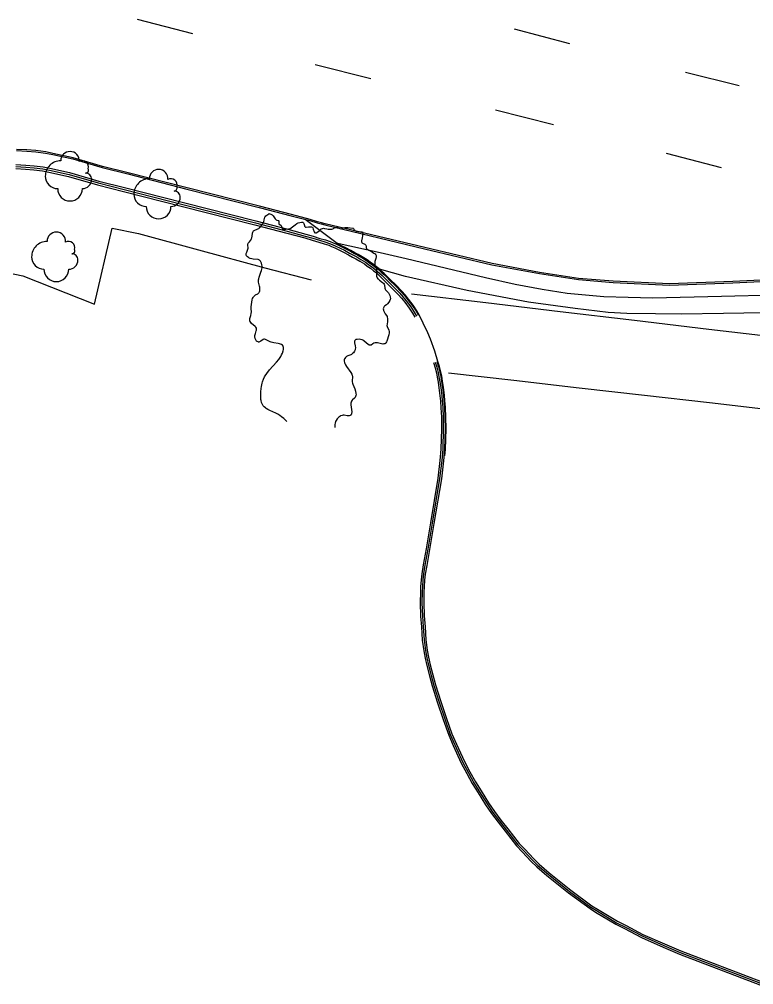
# Model space of a CAD drawing. Header units: metres. Extents: x 585772 to 587013, y 4140825 to 4141582.
# Drawn here: x 585936.07 to 585965.3, y 4140866.88 to 4140905.3 of the extents above; entities that cross this region are included whole.
import ezdxf

# ---------------------------------------------------------------- set-up
doc = ezdxf.new("R2010")
doc.units = ezdxf.units.M
doc.header["$MEASUREMENT"] = 0
for name, color, linetype, lineweight in [('BACK_OF_CURB', 5, 'Continuous', 30), ('BOTTOM_OF_CURB', 3, 'Continuous', 30), ('GUTTER', 30, 'Continuous', 30), ('PAINT_STRIPE', 4, 'Continuous', 30), ('SHRUB', 14, 'Continuous', 30), ('TOP_OF_CURB', 1, 'Continuous', 30)]:
    doc.layers.add(name, color=color, linetype=linetype, lineweight=lineweight)
for name, color, linetype, lineweight, true_color in [('FENCE', 201, 'Continuous', 30, 0xe39cff), ('GUTTER_BOTTOM', 254, 'Continuous', 30, 0xffc7d6), ('PAVED_PARKING', 191, 'Continuous', 30, 0xbaa8ff), ('PAVED_ROAD', 140, 'Continuous', 30, 0x38a9ff), ('TREELINE', 80, 'Continuous', 30, 0x36ff17)]:
    doc.layers.add(name, color=color, linetype=linetype, lineweight=lineweight, true_color=true_color)

# ---------------------------------------------------------------- blocks, each defined once
blk = doc.blocks.new('SYM231')
at = {"layer": 'SHRUB'}
for centre, radius, start, end in [((0.298974, 5.855085), 3.69093474259322, 89.999957, 180.000043), ((0.29898, 5.855085), 3.690934742593219, 354.734283, 90.000043), ((-3.391965, -0.296476), 6.151557904322032, 89.999957, 180.000043), ((5.220229, 3.394459), 2.460623161728813, 342.885514, 120.419776), ((6.45054, 2.164144), 1.230311580864406, 269.999957, 24.295265), ((6.450541, -1.526791), 2.460623161728813, 359.999957, 90.000043), ((-4.622277, -0.296484), 4.921246323457626, 179.999957, 270.000043), ((5.22023, -1.526796), 3.690934742593219, 269.999957, 4.3e-05), ((0.298973, -5.217734), 4.921246323457627, 179.999957, 270.000043), ((0.298981, -5.217734), 4.921246323457626, 269.999957, 4.3e-05)]:
    blk.add_arc(centre, radius, start, end, dxfattribs=at)
blk = doc.blocks.new('SYM006')
at = {"layer": 'SHRUB', "xscale": 0.5, "yscale": 0.5, "zscale": 0.5}
blk.add_blockref('SYM231', (0, 0), dxfattribs=at)

msp = doc.modelspace()

# ---------------------------------------------------------------- linework, layer by layer
at = {"layer": 'BACK_OF_CURB'}
for points in [[(585935.928929, 4140899.353217, -18.294), (585936.316072, 4140899.335399, -18.301), (585936.646823, 4140899.306962, -18.308), (585936.995028, 4140899.263417, -18.312), (585937.247468, 4140899.209634, -18.314222), (585938.024797, 4140899.04495, -18.33), (585939.183134, 4140898.704651, -18.352434), (585940.216177, 4140898.446997, -18.367851), (585942.560395, 4140897.846094, -18.395104), (585945.442252, 4140897.114362, -18.428), (585946.711739, 4140896.787184, -18.442), (585947.429794, 4140896.594801, -18.448), (585947.720647, 4140896.50676, -18.449), (585947.988721, 4140896.425398, -18.449), (585948.203464, 4140896.361245, -18.45), (585948.381201, 4140896.302451, -18.452), (585948.493496, 4140896.254131, -18.452), (585948.632409, 4140896.194993, -18.452), (585948.81001, 4140896.111293, -18.45), (585948.968989, 4140896.031768, -18.45), (585949.175556, 4140895.921748, -18.447), (585949.331415, 4140895.836602, -18.446), (585949.459384, 4140895.768377, -18.443), (585949.617197, 4140895.674142, -18.442), (585949.801443, 4140895.563161, -18.439), (585949.915871, 4140895.477665, -18.437), (585950.047023, 4140895.38578, -18.435), (585950.164792, 4140895.291523, -18.434), (585950.265306, 4140895.214705, -18.433), (585950.364708, 4140895.123662, -18.433), (585950.4533, 4140895.03634, -18.433), (585950.56535, 4140894.931713, -18.434), (585950.68885, 4140894.806669, -18.439715), (585950.924619, 4140894.575505, -18.430258), (585951.152759, 4140894.34708, -18.445739), (585951.273842, 4140894.203229, -18.466671), (585951.408336, 4140894.037625, -18.498), (585951.588059, 4140893.802104, -18.509), (585951.719948, 4140893.599783, -18.518), (585951.809347, 4140893.438794, -18.523)], [(585952.555581, 4140891.635075, -18.511477), (585952.613462, 4140891.430194, -18.50134), (585952.669882, 4140891.224939, -18.47813), (585952.699999, 4140891.057467, -18.463353), (585952.736415, 4140890.861117, -18.450274), (585952.770201, 4140890.629712, -18.436), (585952.810963, 4140890.307222, -18.436), (585952.831612, 4140890.105802, -18.436), (585952.849775, 4140889.838428, -18.436), (585952.867031, 4140889.462861, -18.436841), (585952.871587, 4140888.997893, -18.440151), (585952.848733, 4140888.193079, -18.44073), (585952.811225, 4140887.739364, -18.439), (585952.728958, 4140887.030643, -18.436), (585952.432899, 4140885.254645, -18.422527), (585952.262637, 4140884.218808, -18.414047), (585952.144682, 4140883.58502, -18.406152), (585952.083753, 4140883.233351, -18.399924), (585952.060007, 4140882.991026, -18.393), (585952.041265, 4140882.714461, -18.386), (585952.03454, 4140882.502772, -18.383541), (585952.025236, 4140882.08387, -18.381953), (585952.039255, 4140881.546219, -18.379272), (585952.076329, 4140881.115039, -18.374396), (585952.108802, 4140880.590602, -18.3641), (585952.166765, 4140880.169373, -18.353054), (585952.223099, 4140879.878186, -18.34241), (585952.288328, 4140879.57986, -18.334388), (585952.387878, 4140879.17239, -18.324), (585952.499625, 4140878.76779, -18.316962), (585952.708014, 4140878.099622, -18.301742), (585952.934879, 4140877.432774, -18.288317), (585953.157914, 4140876.809857, -18.276303), (585953.335507, 4140876.398407, -18.270525), (585953.66106, 4140875.696472, -18.267029), (585953.879899, 4140875.277233, -18.264387), (585954.099259, 4140874.88034, -18.261343), (585954.331614, 4140874.513057, -18.257778), (585954.62489, 4140874.043027, -18.248701), (585954.863961, 4140873.686606, -18.243058), (585955.12929, 4140873.346647, -18.238), (585955.401258, 4140872.991547, -18.236326), (585955.861699, 4140872.40527, -18.227242), (585956.081835, 4140872.170423, -18.221369), (585956.443268, 4140871.785649, -18.210318), (585956.665719, 4140871.56782, -18.206), (585957.068219, 4140871.220544, -18.198886), (585957.929486, 4140870.534929, -18.180421), (585958.783952, 4140869.907066, -18.162095), (585959.005393, 4140869.769279, -18.157), (585959.81101, 4140869.285958, -18.14614), (585960.161379, 4140869.111858, -18.138793), (585960.827679, 4140868.755414, -18.120484), (585961.690362, 4140868.374922, -18.101023), (585962.351185, 4140868.093737, -18.089396), (585965.550499, 4140866.879802, -18.03545)]]:
    msp.add_polyline3d(points, dxfattribs=at)
at = {"layer": 'BOTTOM_OF_CURB'}
for points in [[(585935.933164, 4140899.513192, -18.42), (585936.326607, 4140899.495083, -18.419807), (585936.663609, 4140899.466109, -18.422), (585937.021674, 4140899.421331, -18.428), (585937.280719, 4140899.366141, -18.433367), (585938.063985, 4140899.200198, -18.446257), (585939.225062, 4140898.859095, -18.46456), (585940.255402, 4140898.602116, -18.479133), (585942.599947, 4140898.001129, -18.515487), (585945.481906, 4140897.26937, -18.557007), (585946.752409, 4140896.941931, -18.574915), (585947.473686, 4140896.748685, -18.583169), (585947.767058, 4140896.659881, -18.585), (585948.034855, 4140896.578604, -18.588), (585948.251499, 4140896.513882, -18.59), (585948.438053, 4140896.452171, -18.589), (585948.556453, 4140896.401225, -18.589), (585948.697874, 4140896.341019, -18.588), (585948.879915, 4140896.255226, -18.587), (585949.042398, 4140896.173948, -18.585), (585949.251519, 4140896.062568, -18.585), (585949.407407, 4140895.977406, -18.583), (585949.538081, 4140895.90774, -18.584), (585949.69949, 4140895.811357, -18.582), (585949.890826, 4140895.696106, -18.585), (585950.00968, 4140895.607302, -18.585), (585950.143014, 4140895.513889, -18.585), (585950.263371, 4140895.41756, -18.584), (585950.36812, 4140895.337505, -18.583), (585950.474938, 4140895.239671, -18.581), (585950.564078, 4140895.151808, -18.581), (585950.676913, 4140895.046448, -18.581), (585950.801784, 4140894.920016, -18.580875), (585951.037234, 4140894.689165, -18.586), (585951.27078, 4140894.455327, -18.591), (585951.397156, 4140894.305189, -18.59), (585951.534063, 4140894.136613, -18.59), (585951.718854, 4140893.894449, -18.59), (585951.857078, 4140893.682412, -18.591), (585951.949227, 4140893.51647, -18.591)], [(585952.690308, 4140891.673137, -18.581), (585952.748324, 4140891.467779, -18.582), (585952.806246, 4140891.257059, -18.584), (585952.840473, 4140891.083215, -18.585), (585952.8747, 4140890.88303, -18.585), (585952.908926, 4140890.648604, -18.586), (585952.950064, 4140890.323141, -18.586), (585952.971127, 4140890.117689, -18.586), (585952.989557, 4140889.846386, -18.586), (585953.006999, 4140889.466761, -18.586841), (585953.011607, 4140888.996592, -18.590151), (585952.988569, 4140888.18532, -18.59073), (585952.950558, 4140887.725522, -18.589), (585952.867624, 4140887.011049, -18.586), (585952.57102, 4140885.231781, -18.572527), (585952.400544, 4140884.194644, -18.564047), (585952.282478, 4140883.560261, -18.556152), (585952.222581, 4140883.214548, -18.549924), (585952.199544, 4140882.979464, -18.543), (585952.181114, 4140882.707503, -18.536), (585952.174491, 4140882.498995, -18.533541), (585952.165276, 4140882.08414, -18.531953), (585952.179099, 4140881.554047, -18.529272), (585952.215958, 4140881.125364, -18.524396), (585952.24821, 4140880.60449, -18.5141), (585952.304939, 4140880.192228, -18.503054), (585952.360229, 4140879.906439, -18.49241), (585952.424733, 4140879.61143, -18.484388), (585952.523382, 4140879.207646, -18.474), (585952.633961, 4140878.807278, -18.466962), (585952.841131, 4140878.143016, -18.451742), (585953.067061, 4140877.478919, -18.438317), (585953.288218, 4140876.861245, -18.426303), (585953.463301, 4140876.455609, -18.420525), (585953.786686, 4140875.75835, -18.417029), (585954.003236, 4140875.343495, -18.414387), (585954.219786, 4140874.951687, -18.411343), (585954.450159, 4140874.587537, -18.407778), (585954.742444, 4140874.119096, -18.398701), (585954.977423, 4140873.768774, -18.393058), (585955.240048, 4140873.43228, -18.388), (585955.511887, 4140873.077349, -18.386326), (585955.968025, 4140872.496551, -18.377242), (585956.183927, 4140872.26622, -18.371369), (585956.543308, 4140871.883632, -18.360318), (585956.760516, 4140871.670936, -18.356), (585957.157579, 4140871.328351, -18.348886), (585958.014564, 4140870.646145, -18.330421), (585958.862499, 4140870.023081, -18.312095), (585959.078391, 4140869.888747, -18.307), (585959.878277, 4140869.408864, -18.29614), (585960.225563, 4140869.236296, -18.288793), (585960.889035, 4140868.881365, -18.270484), (585961.74602, 4140868.503385, -18.251023), (585962.403446, 4140868.223646, -18.239396), (585965.600726, 4140867.010483, -18.18545)]]:
    msp.add_polyline3d(points, dxfattribs=at)
at = {"layer": 'FENCE'}
msp.add_polyline3d([(585930.643714, 4140892.925181, -18.104), (585930.24072, 4140896.064476, -18.032), (585931.929426, 4140895.80833, -18.071), (585933.203921, 4140895.635004, -18.116317), (585933.338245, 4140895.681378, -18.119632), (585934.11669, 4140895.604058, -18.152919), (585934.299133, 4140895.489936, -18.159078), (585936.212176, 4140895.091324, -18.196709), (585939.065249, 4140893.955879, -18.252964), (585939.759931, 4140896.981582, -18.31477), (585940.8057, 4140896.766704, -18.322), (585943.195379, 4140896.120077, -18.336867), (585945.833048, 4140895.399575, -18.356), (585947.678587, 4140894.932169, -18.37)], dxfattribs=at)
at = {"layer": 'GUTTER'}
for points in [[(585935.947906, 4140900.069984, -18.404), (585936.363275, 4140900.050866, -18.413), (585936.722034, 4140900.020022, -18.419), (585937.114415, 4140899.970952, -18.423), (585937.396449, 4140899.910864, -18.427), (585938.20038, 4140899.740544, -18.434), (585939.37099, 4140899.39664, -18.448), (585940.391924, 4140899.142006, -18.463), (585942.737611, 4140898.540727, -18.491), (585945.619921, 4140897.808879, -18.525872), (585946.893962, 4140897.480528, -18.544), (585947.626454, 4140897.284277, -18.552), (585947.928593, 4140897.19282, -18.556), (585948.077332, 4140897.153369, -18.556), (585948.226071, 4140897.113918, -18.557), (585952.193371, 4140896.163496, -18.606671), (585954.876345, 4140895.529762, -18.643573), (585956.767126, 4140895.176847, -18.669864), (585958.31926, 4140894.936865, -18.688392), (585959.70207, 4140894.823932, -18.701503), (585961.948254, 4140894.715411, -18.721968), (585964.473999, 4140894.814227, -18.741279), (585966.14563, 4140894.891427, -18.752671)], [(585970.870192, 4140893.259651, -18.833513), (585967.735911, 4140893.578676, -18.783035), (585966.939686, 4140893.623042, -18.77071), (585965.714105, 4140893.614975, -18.756758), (585964.09394, 4140893.59128, -18.743341), (585962.416829, 4140893.559013, -18.731), (585961.384761, 4140893.575146, -18.722), (585960.245857, 4140893.590271, -18.713), (585959.512121, 4140893.629182, -18.708659), (585958.189997, 4140893.791503, -18.695625), (585956.337302, 4140894.042003, -18.67145), (585953.888793, 4140894.504662, -18.63856), (585951.441246, 4140895.05928, -18.607731), (585950.408153, 4140895.349035, -18.590841)]]:
    msp.add_polyline3d(points, dxfattribs=at)
at = {"layer": 'GUTTER_BOTTOM'}
msp.add_polyline3d([(585948.67931, 4140896.398562, -18.583111), (585950.435505, 4140896.016861, -18.617939), (585951.467573, 4140895.774862, -18.625933), (585954.619211, 4140895.021641, -18.678281), (585955.804477, 4140894.753425, -18.702706), (585956.87686, 4140894.555793, -18.708862), (585957.878692, 4140894.40051, -18.72525), (585959.333817, 4140894.260227, -18.738971), (585960.307428, 4140894.231994, -18.758267), (585961.28104, 4140894.217877, -18.764575), (585964.021085, 4140894.276108, -18.781995), (585966.151741, 4140894.332574, -18.786778), (585967.266455, 4140894.332574, -18.792397), (585968.691596, 4140894.219642, -18.799787), (585971.912272, 4140893.70195, -18.851833)], dxfattribs=at)
at = {"layer": 'PAINT_STRIPE', "extrusion": (0.0093626715946173, -0.0023864220788699, 0.9999533215956997), "elevation": -4414.410071, "flags": 128}
msp.add_lwpolyline([(585915.248253, 4140906.551663), (585917.454671, 4140905.989303)], dxfattribs=at)
at = {"layer": 'PAINT_STRIPE', "extrusion": (0.0055031418301416, -0.0014597299565449, 0.9999837921778789), "elevation": -2838.488972, "flags": 128}
msp.add_lwpolyline([(585946.992826, 4140905.179731), (585949.199831, 4140904.594324)], dxfattribs=at)
at = {"layer": 'PAINT_STRIPE', "extrusion": (0.0050994528623366, -0.0012734419199087, 0.9999861868676893), "elevation": -2303.68444, "flags": 128}
msp.add_lwpolyline([(585940.318651, 4140903.922282), (585942.533713, 4140903.369142)], dxfattribs=at)
at = {"layer": 'PAINT_STRIPE', "extrusion": (0.0052982559934391, -0.0013134022578927, 0.9999851016179876), "elevation": -2352.611534, "flags": 128}
msp.add_lwpolyline([(585954.462209, 4140903.677095), (585956.595984, 4140903.148154)], dxfattribs=at)
at = {"layer": 'PAINT_STRIPE', "extrusion": (0.0089301929700235, -0.0022780366312881, 0.9999575301994703), "elevation": -4218.975549, "flags": 128}
msp.add_lwpolyline([(585931.822771, 4140902.832488), (585934.135813, 4140902.24247)], dxfattribs=at)
at = {"layer": 'PAINT_STRIPE', "extrusion": (0.0076993571592528, -0.0020085423396101, 0.999968342327398), "elevation": -3824.256058, "flags": 128}
msp.add_lwpolyline([(585944.58446, 4140900.634299), (585946.773359, 4140900.063295)], dxfattribs=at)
at = {"layer": 'PAINT_STRIPE', "extrusion": (0.1180163069478003, 0.9930116571795096, 8.35021091e-08), "elevation": 4181108.238414, "flags": 128}
msp.add_lwpolyline([(-93163.78653, -18.941131), (-93166.767646, -18.982381), (-93169.748762, -19.018756), (-93172.729878, -19.051241), (-93175.710994, -19.079881), (-93178.692111, -19.105444), (-93181.673227, -19.134131)], dxfattribs=at)
at = {"layer": 'PAINT_STRIPE', "extrusion": (-0.1136249232952272, -0.9935237172841681, 4.58019476e-08), "elevation": -4180652.529319, "flags": 128}
msp.add_lwpolyline([(111649.90963, -18.397518), (111652.524077, -18.414416), (111655.138523, -18.431844), (111657.75297, -18.452268), (111660.367416, -18.477518), (111662.981863, -18.498518), (111665.59631, -18.517518)], dxfattribs=at)
at = {"layer": 'PAVED_PARKING'}
msp.add_polyline3d([(585953.007796, 4140887.929208, -18.585), (585953.028784, 4140888.183088, -18.586), (585953.051874, 4140888.996218, -18.59), (585953.047252, 4140889.467883, -18.589), (585953.029756, 4140889.848675, -18.59), (585953.011249, 4140890.121107, -18.591), (585952.990068, 4140890.327719, -18.589), (585952.948822, 4140890.654038, -18.592), (585952.914468, 4140890.889332, -18.59), (585952.880074, 4140891.090497, -18.59), (585952.845462, 4140891.266296, -18.588), (585952.787108, 4140891.478587, -18.589), (585952.729053, 4140891.684083, -18.588), (585952.604553, 4140892.094877, -18.586), (585952.435216, 4140892.570163, -18.588), (585952.331732, 4140892.824277, -18.586), (585952.148284, 4140893.200741, -18.587), (585951.980299, 4140893.533724, -18.587), (585951.887539, 4140893.700767, -18.586), (585951.747909, 4140893.914962, -18.586), (585951.561991, 4140894.158601, -18.589), (585951.424548, 4140894.327837, -18.589), (585951.296997, 4140894.479372, -18.59), (585951.06225, 4140894.714412, -18.591), (585950.826871, 4140894.945194, -18.591), (585950.701695, 4140895.071935, -18.591), (585950.588685, 4140895.177458, -18.59), (585950.499423, 4140895.26544, -18.59), (585950.390959, 4140895.364783, -18.591), (585950.285269, 4140895.445557, -18.592), (585950.164336, 4140895.542347, -18.592), (585950.030518, 4140895.636099, -18.593), (585949.910681, 4140895.725637, -18.593), (585949.71777, 4140895.841837, -18.592), (585949.555562, 4140895.938697, -18.589), (585949.424287, 4140896.008684, -18.589), (585949.268393, 4140896.093849, -18.588), (585949.058704, 4140896.205531, -18.587), (585948.895443, 4140896.287199, -18.586), (585948.712415, 4140896.373457, -18.584), (585947.448423, 4140897.331975, -18.550056)], dxfattribs=at)
at = {"layer": 'PAVED_ROAD'}
msp.add_polyline3d([(585966.144785, 4140894.93997, -18.750555), (585964.471931, 4140894.862713, -18.738608), (585961.948477, 4140894.763987, -18.718917), (585959.705217, 4140894.872367, -18.698135), (585958.32495, 4140894.985092, -18.684825), (585956.775288, 4140895.224692, -18.665114), (585954.886381, 4140895.577257, -18.639), (585952.204602, 4140896.210709, -18.602797), (585948.237946, 4140897.160976, -18.554), (585948.089774, 4140897.200277, -18.553), (585947.941848, 4140897.239512, -18.551), (585947.639767, 4140897.330952, -18.547), (585946.906297, 4140897.527465, -18.538), (585945.631948, 4140897.855895, -18.523), (585942.749607, 4140898.587751, -18.486414), (585940.403822, 4140899.189056, -18.461), (585939.383708, 4140899.443485, -18.45), (585938.212267, 4140899.787633, -18.435), (585937.406534, 4140899.958334, -18.427), (585937.122497, 4140900.01885, -18.424), (585936.727125, 4140900.068293, -18.419), (585936.36647, 4140900.099301, -18.413), (585935.949191, 4140900.118507, -18.404)], dxfattribs=at)
at = {"layer": 'TOP_OF_CURB'}
for points in [[(585935.931046, 4140899.433205, -18.294), (585936.32134, 4140899.415241, -18.301), (585936.655216, 4140899.386536, -18.308), (585937.008351, 4140899.342374, -18.312), (585937.264094, 4140899.287887, -18.314222), (585938.044391, 4140899.122574, -18.33), (585939.204098, 4140898.781873, -18.352434), (585940.23579, 4140898.524556, -18.367851), (585942.580171, 4140897.923612, -18.395104), (585945.462079, 4140897.191866, -18.428), (585946.732074, 4140896.864558, -18.442), (585947.45174, 4140896.671743, -18.448), (585947.743853, 4140896.583321, -18.449), (585948.011788, 4140896.502001, -18.449), (585948.227481, 4140896.437564, -18.45), (585948.409627, 4140896.377311, -18.452), (585948.524975, 4140896.327678, -18.452), (585948.665141, 4140896.268006, -18.452), (585948.844963, 4140896.183259, -18.45), (585949.005693, 4140896.102858, -18.45), (585949.213538, 4140895.992158, -18.447), (585949.369411, 4140895.907004, -18.446), (585949.498733, 4140895.838059, -18.443), (585949.658343, 4140895.742749, -18.442), (585949.846135, 4140895.629633, -18.439), (585949.962775, 4140895.542483, -18.437), (585950.095018, 4140895.449835, -18.435), (585950.214082, 4140895.354542, -18.434), (585950.316713, 4140895.276105, -18.433), (585950.419823, 4140895.181666, -18.433), (585950.508689, 4140895.094074, -18.433), (585950.621132, 4140894.989081, -18.434), (585950.745317, 4140894.863343, -18.439715), (585950.980927, 4140894.632335, -18.43141), (585951.211769, 4140894.401203, -18.446123), (585951.335499, 4140894.254209, -18.46711), (585951.471199, 4140894.087119, -18.498), (585951.653457, 4140893.848276, -18.509), (585951.788513, 4140893.641097, -18.518), (585951.879287, 4140893.477632, -18.523)], [(585952.622944, 4140891.654106, -18.515007), (585952.680893, 4140891.448986, -18.502122), (585952.738064, 4140891.240999, -18.478982), (585952.771622, 4140891.070553, -18.463648), (585952.805557, 4140890.872074, -18.450366), (585952.839563, 4140890.639158, -18.436), (585952.880513, 4140890.315181, -18.436), (585952.901369, 4140890.111745, -18.436), (585952.919666, 4140889.842407, -18.436), (585952.937015, 4140889.464811, -18.436841), (585952.941597, 4140888.997243, -18.440151), (585952.918651, 4140888.1892, -18.44073), (585952.880891, 4140887.732443, -18.439), (585952.798291, 4140887.020846, -18.436), (585952.501959, 4140885.243213, -18.422527), (585952.331591, 4140884.206726, -18.414047), (585952.21358, 4140883.57264, -18.406152), (585952.153167, 4140883.22395, -18.399924), (585952.129775, 4140882.985245, -18.393), (585952.11119, 4140882.710982, -18.386), (585952.104516, 4140882.500884, -18.383541), (585952.095256, 4140882.084005, -18.381953), (585952.109177, 4140881.550133, -18.379272), (585952.146144, 4140881.120202, -18.374396), (585952.178506, 4140880.597546, -18.3641), (585952.235852, 4140880.1808, -18.353054), (585952.291664, 4140879.892312, -18.34241), (585952.356531, 4140879.595645, -18.334388), (585952.45563, 4140879.190018, -18.324), (585952.566793, 4140878.787534, -18.316962), (585952.774573, 4140878.121319, -18.301742), (585953.00097, 4140877.455846, -18.288317), (585953.223066, 4140876.835551, -18.276303), (585953.399404, 4140876.427008, -18.270525), (585953.723873, 4140875.727411, -18.267029), (585953.941568, 4140875.310364, -18.264387), (585954.159523, 4140874.916014, -18.261343), (585954.390886, 4140874.550297, -18.257778), (585954.683667, 4140874.081061, -18.248701), (585954.920692, 4140873.72769, -18.243058), (585955.184669, 4140873.389464, -18.238), (585955.456573, 4140873.034448, -18.236326), (585955.914862, 4140872.450911, -18.227242), (585956.132881, 4140872.218322, -18.221369), (585956.493288, 4140871.83464, -18.210318), (585956.713117, 4140871.619378, -18.206), (585957.112899, 4140871.274448, -18.198886), (585957.972025, 4140870.590537, -18.180421), (585958.823225, 4140869.965073, -18.162095), (585959.041892, 4140869.829013, -18.157), (585959.844643, 4140869.347411, -18.14614), (585960.193471, 4140869.174077, -18.138793), (585960.858357, 4140868.818389, -18.120484), (585961.718191, 4140868.439153, -18.101023), (585962.377315, 4140868.158692, -18.089396), (585965.575612, 4140866.945143, -18.03545)]]:
    msp.add_polyline3d(points, dxfattribs=at)
at = {"layer": 'TREELINE'}
msp.add_polyline3d([(585946.711736, 4140889.289237, -18.068), (585946.670946, 4140889.333856, -18.069), (585946.589524, 4140889.412942, -18.072), (585946.508988, 4140889.479765, -18.073), (585946.430147, 4140889.535856, -18.075), (585946.353813, 4140889.582748, -18.075), (585946.280796, 4140889.62197, -18.076), (585946.040599, 4140889.731319, -18.077), (585945.957807, 4140889.773131, -18.077), (585945.892323, 4140889.812976, -18.078), (585945.864801, 4140889.832899, -18.078), (585945.817658, 4140889.87422, -18.079), (585945.779627, 4140889.917109, -18.081), (585945.748235, 4140889.963518, -18.082), (585945.721845, 4140890.018565, -18.085), (585945.710705, 4140890.050265, -18.086), (585945.692894, 4140890.123888, -18.089), (585945.686366, 4140890.16656, -18.091), (585945.678179, 4140890.271305, -18.096), (585945.678077, 4140890.399927, -18.102), (585945.681359, 4140890.468677, -18.106), (585945.694696, 4140890.609531, -18.113), (585945.704796, 4140890.679429, -18.116), (585945.731968, 4140890.812642, -18.123), (585945.747281, 4140890.868063, -18.126), (585945.784122, 4140890.970918, -18.132), (585945.830044, 4140891.066156, -18.137), (585945.856709, 4140891.112053, -18.14), (585945.918044, 4140891.202677, -18.146), (585946.031722, 4140891.342406, -18.154), (585946.305173, 4140891.650113, -18.175), (585946.391204, 4140891.758908, -18.181), (585946.471801, 4140891.879355, -18.189), (585946.507843, 4140891.944235, -18.193), (585946.537789, 4140892.007773, -18.196), (585946.569915, 4140892.098488, -18.201), (585946.581897, 4140892.154524, -18.204), (585946.585603, 4140892.205901, -18.207), (585946.580412, 4140892.251672, -18.209), (585946.574285, 4140892.27216, -18.21), (585946.5657, 4140892.29089, -18.21), (585946.541217, 4140892.322937, -18.212), (585946.508199, 4140892.348509, -18.212), (585946.468255, 4140892.368631, -18.212), (585946.422993, 4140892.384328, -18.212), (585946.374021, 4140892.396625, -18.212), (585946.196627, 4140892.427692, -18.21), (585946.090776, 4140892.452373, -18.209), (585946.045304, 4140892.46641, -18.209), (585945.968574, 4140892.4959, -18.209), (585945.860696, 4140892.552244, -18.21), (585945.830755, 4140892.563596, -18.21), (585945.8004, 4140892.562371, -18.209), (585945.777106, 4140892.552539, -18.208), (585945.67832, 4140892.483993, -18.203), (585945.630472, 4140892.459096, -18.201), (585945.598767, 4140892.451536, -18.2), (585945.583276, 4140892.451598, -18.2), (585945.56816, 4140892.454618, -18.2), (585945.539377, 4140892.468764, -18.2), (585945.513059, 4140892.491906, -18.2), (585945.479602, 4140892.538724, -18.202), (585945.455281, 4140892.593541, -18.204), (585945.441318, 4140892.656985, -18.207), (585945.441125, 4140892.706508, -18.209), (585945.44893, 4140892.753014, -18.212), (585945.462199, 4140892.797115, -18.214), (585945.499812, 4140892.894695, -18.22), (585945.509615, 4140892.930842, -18.221), (585945.512427, 4140892.966773, -18.223), (585945.505325, 4140893.002784, -18.225), (585945.48554, 4140893.039155, -18.226), (585945.45386, 4140893.075735, -18.227), (585945.313057, 4140893.197014, -18.231), (585945.279139, 4140893.230959, -18.232), (585945.255243, 4140893.263963, -18.233), (585945.247022, 4140893.280758, -18.233), (585945.237968, 4140893.316227, -18.235), (585945.238681, 4140893.355925, -18.24), (585945.244078, 4140893.384471, -18.241), (585945.284376, 4140893.515382, -18.248), (585945.300889, 4140893.584369, -18.253), (585945.306078, 4140893.651463, -18.256), (585945.299416, 4140893.779967, -18.262), (585945.300252, 4140893.854763, -18.265), (585945.333847, 4140894.129016, -18.277), (585945.346407, 4140894.179388, -18.279), (585945.369559, 4140894.227595, -18.282), (585945.385286, 4140894.250444, -18.283), (585945.424623, 4140894.292264, -18.287), (585945.469957, 4140894.324982, -18.289), (585945.560585, 4140894.376591, -18.295), (585945.597513, 4140894.405555, -18.297), (585945.619999, 4140894.435984, -18.298), (585945.627957, 4140894.452916, -18.299), (585945.638415, 4140894.489588, -18.301), (585945.643789, 4140894.549756, -18.304684), (585945.638573, 4140894.635328, -18.312114), (585945.631094, 4140894.679537, -18.314), (585945.591961, 4140894.829241, -18.324), (585945.586581, 4140894.877376, -18.328), (585945.589168, 4140894.931509, -18.332), (585945.595077, 4140894.965089, -18.334), (585945.614931, 4140895.037729, -18.34), (585945.683238, 4140895.230536, -18.356), (585945.705937, 4140895.303442, -18.362), (585945.727207, 4140895.404887, -18.37), (585945.731104, 4140895.467655, -18.375), (585945.724675, 4140895.530892, -18.38), (585945.706981, 4140895.592418, -18.383), (585945.695135, 4140895.619969, -18.385), (585945.667965, 4140895.666718, -18.387), (585945.653651, 4140895.685148, -18.388), (585945.628474, 4140895.708818, -18.391), (585945.601306, 4140895.723665, -18.391), (585945.569586, 4140895.732535, -18.39), (585945.375104, 4140895.755564, -18.387), (585945.322131, 4140895.764079, -18.386), (585945.259895, 4140895.779286, -18.385), (585945.208112, 4140895.799215, -18.384), (585945.186087, 4140895.811004, -18.385), (585945.149666, 4140895.838294, -18.387), (585945.123275, 4140895.869763, -18.387), (585945.113789, 4140895.886551, -18.387), (585945.102128, 4140895.921182, -18.388), (585945.099896, 4140895.938671, -18.388), (585945.102168, 4140895.974454, -18.389), (585945.120654, 4140896.033151, -18.391), (585945.16879, 4140896.144397, -18.395), (585945.176674, 4140896.185079, -18.396), (585945.174307, 4140896.220572, -18.397), (585945.158752, 4140896.292259, -18.399), (585945.156601, 4140896.334953, -18.4), (585945.158716, 4140896.354555, -18.4), (585945.176975, 4140896.386561, -18.402), (585945.222951, 4140896.436366, -18.405), (585945.259774, 4140896.482406, -18.411), (585945.277086, 4140896.50944, -18.415), (585945.30678, 4140896.568776, -18.422), (585945.318411, 4140896.599495, -18.426), (585945.33358, 4140896.659208, -18.431), (585945.349696, 4140896.78801, -18.444), (585945.36268, 4140896.82981, -18.448), (585945.37195, 4140896.847838, -18.449), (585945.394507, 4140896.874945, -18.453), (585945.421308, 4140896.89365, -18.454), (585945.556608, 4140896.952082, -18.465), (585945.597177, 4140896.977083, -18.469), (585945.623291, 4140897.002285, -18.473), (585945.716251, 4140897.105614, -18.489), (585945.750932, 4140897.15136, -18.495443), (585945.786109, 4140897.215915, -18.507), (585945.793848, 4140897.239189, -18.51), (585945.809454, 4140897.322024, -18.522), (585945.822297, 4140897.369729, -18.528), (585945.841967, 4140897.417435, -18.535), (585945.854552, 4140897.439864, -18.538), (585945.883299, 4140897.479032, -18.549), (585945.913088, 4140897.507052, -18.555), (585945.995427, 4140897.557515, -18.571), (585946.011412, 4140897.56375, -18.573), (585946.041513, 4140897.559765, -18.575), (585946.072834, 4140897.545345, -18.575), (585946.130828, 4140897.508342, -18.571), (585946.169275, 4140897.47661, -18.569), (585946.200456, 4140897.440802, -18.565), (585946.255084, 4140897.352299, -18.557), (585946.289566, 4140897.316321, -18.554), (585946.315784, 4140897.302074, -18.553), (585946.371211, 4140897.295328, -18.557), (585946.385578, 4140897.289497, -18.557), (585946.392069, 4140897.275604, -18.556), (585946.390836, 4140897.202382, -18.551), (585946.399579, 4140897.160387, -18.548), (585946.415923, 4140897.138574, -18.547), (585946.475167, 4140897.107698, -18.544), (585946.495254, 4140897.091736, -18.542), (585946.506909, 4140897.068916, -18.54), (585946.518663, 4140896.99806, -18.536), (585946.528762, 4140896.968826, -18.534), (585946.549458, 4140896.947495, -18.533), (585946.571664, 4140896.939283, -18.533), (585946.607262, 4140896.937073, -18.535), (585946.749286, 4140896.953824, -18.539), (585946.793853, 4140896.950332, -18.537), (585946.813004, 4140896.953267, -18.538), (585946.83046, 4140896.961223, -18.539), (585946.888377, 4140896.999589, -18.545), (585947.044381, 4140897.121124, -18.566), (585947.116301, 4140897.168928, -18.572), (585947.172599, 4140897.19404, -18.574), (585947.235404, 4140897.212897, -18.574), (585947.294597, 4140897.222503, -18.575), (585947.319558, 4140897.222872, -18.576), (585947.348643, 4140897.217092, -18.575), (585947.359838, 4140897.211414, -18.575), (585947.377005, 4140897.194763, -18.575), (585947.389174, 4140897.171423, -18.574), (585947.412652, 4140897.092278, -18.569), (585947.424601, 4140897.062184, -18.568), (585947.440938, 4140897.039856, -18.567), (585947.451274, 4140897.032871, -18.567), (585947.462905, 4140897.028533, -18.568), (585947.488895, 4140897.026032, -18.569), (585947.576255, 4140897.037543, -18.572), (585947.654368, 4140897.039724, -18.574), (585947.70348, 4140897.034845, -18.575), (585947.729217, 4140897.024243, -18.576), (585947.737119, 4140897.017153, -18.576), (585947.747644, 4140896.999755, -18.577), (585947.760226, 4140896.938916, -18.581), (585947.801612, 4140896.841228, -18.586), (585947.828923, 4140896.803843, -18.588), (585947.841839, 4140896.794549, -18.589), (585947.852526, 4140896.791292, -18.589), (585947.86746, 4140896.793133, -18.588), (585947.889613, 4140896.802196, -18.588), (585947.947431, 4140896.837162, -18.585), (585948.008826, 4140896.884163, -18.582), (585948.081417, 4140896.951715, -18.578), (585948.096393, 4140896.960925, -18.577), (585948.131346, 4140896.973422, -18.576), (585948.170538, 4140896.978208, -18.576), (585948.210404, 4140896.975671, -18.576), (585948.305483, 4140896.951551, -18.576), (585948.364623, 4140896.943821, -18.576), (585948.429871, 4140896.943335, -18.576), (585948.507512, 4140896.94772, -18.575), (585948.550648, 4140896.956089, -18.574), (585948.641739, 4140897.005161, -18.571), (585948.658462, 4140897.011917, -18.57), (585948.688983, 4140897.01681, -18.57), (585948.724131, 4140897.013611, -18.57), (585948.764718, 4140897.003623, -18.57), (585948.831179, 4140896.969535, -18.571), (585948.855888, 4140896.962226, -18.572), (585948.899401, 4140896.967105, -18.571), (585949.034058, 4140897.011667, -18.567), (585949.084087, 4140897.016839, -18.567), (585949.149433, 4140897.012775, -18.566), (585949.336077, 4140896.984358, -18.567), (585949.356656, 4140896.978835, -18.567), (585949.373009, 4140896.967871, -18.568), (585949.38749, 4140896.94864, -18.569), (585949.405623, 4140896.911973, -18.571), (585949.420133, 4140896.8952, -18.572), (585949.448413, 4140896.878174, -18.573), (585949.469196, 4140896.869962, -18.573), (585949.539954, 4140896.85207, -18.574), (585949.593817, 4140896.846324, -18.574), (585949.690163, 4140896.8428, -18.574), (585949.715779, 4140896.836869, -18.575), (585949.725493, 4140896.831687, -18.575), (585949.737487, 4140896.816138, -18.575), (585949.741117, 4140896.783359, -18.577), (585949.724193, 4140896.684667, -18.583), (585949.714805, 4140896.593674, -18.586), (585949.692547, 4140896.474329, -18.591), (585949.691156, 4140896.443546, -18.592), (585949.696507, 4140896.416718, -18.593), (585949.702517, 4140896.405373, -18.592), (585949.721782, 4140896.387286, -18.593), (585949.820207, 4140896.3433, -18.595), (585949.844524, 4140896.32424, -18.596), (585949.854277, 4140896.311432, -18.596), (585949.867194, 4140896.283127, -18.597), (585949.873527, 4140896.254253, -18.596), (585949.879711, 4140896.19227, -18.597), (585949.886769, 4140896.177992, -18.597), (585949.901061, 4140896.162942, -18.598), (585949.97338, 4140896.114823, -18.595005), (585950.130606, 4140896.027771, -18.593353), (585950.183835, 4140895.994525, -18.596), (585950.228489, 4140895.959225, -18.6), (585950.257438, 4140895.924258, -18.601224), (585950.271721, 4140895.890121, -18.599), (585950.274912, 4140895.87267, -18.597), (585950.275013, 4140895.837131, -18.594), (585950.264336, 4140895.782599, -18.583), (585950.224856, 4140895.651688, -18.554), (585950.217951, 4140895.620833, -18.548), (585950.213311, 4140895.572517, -18.539), (585950.214321, 4140895.549817, -18.537), (585950.222938, 4140895.507211, -18.531), (585950.237564, 4140895.472806, -18.528), (585950.269385, 4140895.41276, -18.524), (585950.281517, 4140895.376415, -18.519), (585950.285144, 4140895.355417, -18.515), (585950.286347, 4140895.299693, -18.508), (585950.278208, 4140895.145513, -18.482), (585950.280445, 4140895.117934, -18.479), (585950.290834, 4140895.068724, -18.472), (585950.317109, 4140895.008185, -18.465), (585950.343226, 4140894.969467, -18.46), (585950.36024, 4140894.949875, -18.459), (585950.400844, 4140894.914292, -18.461), (585950.529228, 4140894.827791, -18.465643), (585950.563886, 4140894.793359, -18.464), (585950.587462, 4140894.753738, -18.462), (585950.601422, 4140894.711325, -18.458), (585950.61507, 4140894.602133, -18.44), (585950.627346, 4140894.558321, -18.436), (585950.645817, 4140894.528377, -18.435), (585950.661407, 4140894.510308, -18.43279), (585950.762977, 4140894.405364, -18.432), (585950.795192, 4140894.355272, -18.432), (585950.815818, 4140894.302507, -18.434), (585950.827709, 4140894.251987, -18.434), (585950.836895, 4140894.171195, -18.436), (585950.833187, 4140894.140195, -18.437), (585950.819652, 4140894.105532, -18.437), (585950.778252, 4140894.035654, -18.437), (585950.722547, 4140893.968053, -18.435), (585950.684544, 4140893.938017, -18.434), (585950.619807, 4140893.898664, -18.432), (585950.593867, 4140893.872649, -18.431), (585950.576249, 4140893.843554, -18.43), (585950.564654, 4140893.816747, -18.43), (585950.556291, 4140893.776541, -18.43), (585950.558684, 4140893.740802, -18.429), (585950.564163, 4140893.714108, -18.43), (585950.583968, 4140893.653633, -18.431), (585950.597879, 4140893.623023, -18.432), (585950.627121, 4140893.575556, -18.434), (585950.680919, 4140893.505032, -18.437), (585950.702674, 4140893.463113, -18.439), (585950.71076, 4140893.438394, -18.44), (585950.721021, 4140893.383006, -18.441), (585950.723907, 4140893.32414, -18.441), (585950.720028, 4140893.267148, -18.442), (585950.702985, 4140893.17014, -18.441), (585950.702364, 4140893.112234, -18.442), (585950.71244, 4140893.069713, -18.443), (585950.77055, 4140892.922549, -18.448), (585950.782452, 4140892.870325, -18.449), (585950.78353, 4140892.818057, -18.449), (585950.769262, 4140892.739897, -18.448), (585950.691395, 4140892.482302, -18.44), (585950.681654, 4140892.457953, -18.439), (585950.660865, 4140892.421975, -18.436), (585950.638397, 4140892.39977, -18.434), (585950.61406, 4140892.386084, -18.432), (585950.576538, 4140892.375922, -18.43), (585950.536698, 4140892.37239, -18.427), (585950.490032, 4140892.377435, -18.424), (585950.329059, 4140892.420286, -18.417), (585950.274388, 4140892.426663, -18.415), (585950.248954, 4140892.425463, -18.415), (585950.225014, 4140892.421419, -18.414), (585950.181434, 4140892.406585, -18.412), (585950.143283, 4140892.385742, -18.411), (585950.066525, 4140892.334212, -18.407), (585950.041759, 4140892.326643, -18.406), (585950.028307, 4140892.325962, -18.407), (585949.996245, 4140892.333057, -18.406), (585949.93837, 4140892.364809, -18.405), (585949.881775, 4140892.408819, -18.403), (585949.781111, 4140892.503157, -18.4), (585949.739977, 4140892.529152, -18.399), (585949.713277, 4140892.54107, -18.398), (585949.652926, 4140892.55866, -18.397), (585949.59225, 4140892.56574, -18.396), (585949.511312, 4140892.560174, -18.396), (585949.467207, 4140892.547228, -18.396), (585949.439971, 4140892.530867, -18.396), (585949.421623, 4140892.511289, -18.396), (585949.41022, 4140892.490376, -18.397), (585949.403547, 4140892.46817, -18.397), (585949.404566, 4140892.425872, -18.397), (585949.438555, 4140892.295713, -18.397), (585949.447651, 4140892.21843, -18.397), (585949.442091, 4140892.16595, -18.397), (585949.434487, 4140892.140393, -18.397), (585949.411207, 4140892.09186, -18.397), (585949.365331, 4140892.028667, -18.397), (585949.334616, 4140891.995398, -18.398), (585949.293876, 4140891.958014, -18.398), (585949.260295, 4140891.939614, -18.399), (585949.13884, 4140891.898865, -18.4), (585949.088859, 4140891.872932, -18.4), (585949.04848, 4140891.840873, -18.4), (585949.020117, 4140891.804129, -18.4), (585949.009741, 4140891.783587, -18.401), (585948.997354, 4140891.738785, -18.401), (585948.997129, 4140891.689857, -18.401), (585949.007816, 4140891.643505, -18.402), (585949.028119, 4140891.594181, -18.402), (585949.057088, 4140891.541383, -18.401), (585949.093775, 4140891.484613, -18.4), (585949.267592, 4140891.239312, -18.4), (585949.303615, 4140891.174528, -18.4), (585949.320426, 4140891.12935, -18.4), (585949.329029, 4140891.071406, -18.4), (585949.327405, 4140891.03768, -18.4), (585949.313797, 4140890.935883, -18.398), (585949.318171, 4140890.8723, -18.397), (585949.330925, 4140890.820098, -18.396), (585949.344798, 4140890.779375, -18.397), (585949.420099, 4140890.588231, -18.397), (585949.447824, 4140890.503706, -18.397), (585949.467573, 4140890.405236, -18.397), (585949.469671, 4140890.34835, -18.396), (585949.46716, 4140890.323096, -18.396), (585949.454682, 4140890.279806, -18.396), (585949.43331, 4140890.245211, -18.396), (585949.405537, 4140890.216487, -18.395), (585949.333714, 4140890.158746, -18.392), (585949.311373, 4140890.137072, -18.39), (585949.283642, 4140890.096479, -18.388), (585949.271082, 4140890.061633, -18.387), (585949.264924, 4140890.018645, -18.385), (585949.266952, 4140889.954116, -18.385), (585949.292343, 4140889.766888, -18.39), (585949.298349, 4140889.671109, -18.393), (585949.289413, 4140889.605472, -18.394), (585949.283548, 4140889.587477, -18.394), (585949.267734, 4140889.557355, -18.394), (585949.257868, 4140889.545242, -18.393), (585949.234422, 4140889.526944, -18.392), (585949.202933, 4140889.515869, -18.39), (585949.183544, 4140889.513533, -18.388), (585949.119857, 4140889.517806, -18.383), (585948.996519, 4140889.539753, -18.373), (585948.960781, 4140889.540736, -18.37), (585948.923187, 4140889.535417, -18.367), (585948.858095, 4140889.511319, -18.362), (585948.820131, 4140889.490595, -18.36), (585948.779885, 4140889.463247, -18.357), (585948.738942, 4140889.426185, -18.355), (585948.712705, 4140889.394789, -18.354), (585948.677104, 4140889.335726, -18.353), (585948.657137, 4140889.28724, -18.353), (585948.641195, 4140889.230563, -18.354), (585948.630146, 4140889.164919, -18.355), (585948.624642, 4140889.047946, -18.358)], dxfattribs=at)

# ---------------------------------------------------------------- block references
at = {"layer": 'SHRUB', "xscale": 0.2, "yscale": 0.2, "zscale": 0.2}
for p in [(585938.0559, 4140899.0805, -18.3096), (585941.5808, 4140898.3675, -18.4404), (585937.5103, 4140895.8717, -18.2064)]:
    msp.add_blockref('SYM006', p, dxfattribs=at)

doc.saveas('drawing.dxf')
